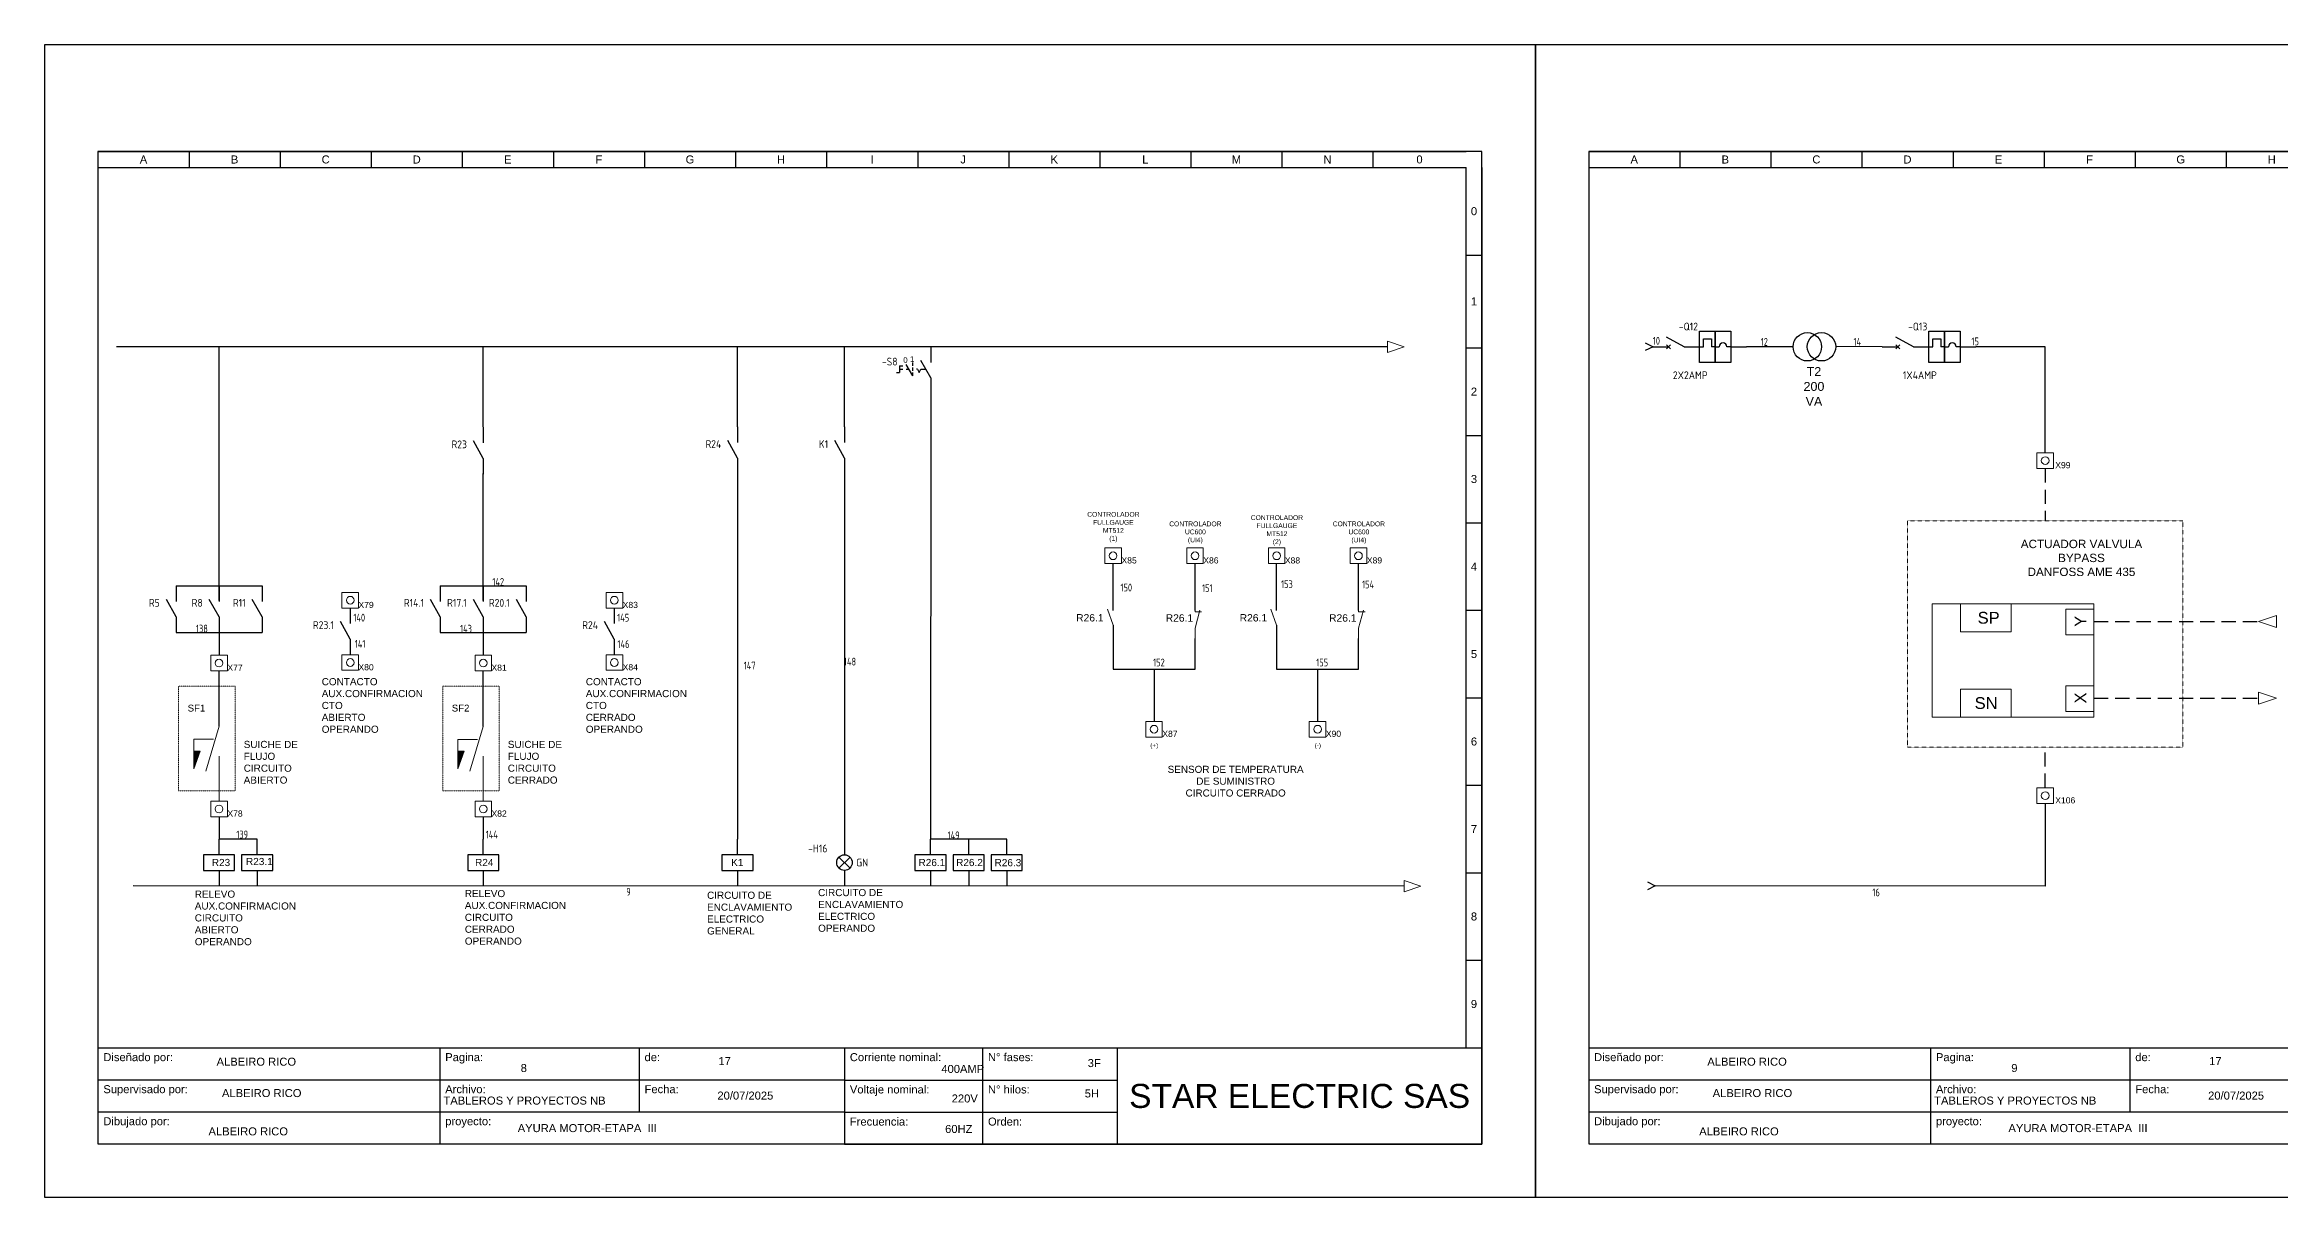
# Model space of a CAD drawing. Header units: millimetres. Extents: x 691 to 18605, y 670 to 10026.
# Drawn here: x 8094 to 9670, y 9213 to 10026 of the extents above; entities that cross this region are included whole.
import ezdxf
from ezdxf.enums import TextEntityAlignment as Align

# ---------------------------------------------------------------- set-up
doc = ezdxf.new("R2010")
doc.units = ezdxf.units.MM
doc.linetypes.add('DASHEDX2', pattern=[1.5, 1, -0.5])
doc.linetypes.add('HIDDEN', pattern=[0.375, 0.25, -0.125])
for name, color, linetype in [('-DIAGRAMA', 7, 'Continuous'), ('-Electrico', 5, 'Continuous'), ('DESC', 150, 'Continuous'), ('MISC', 7, 'Continuous'), ('SYMS', 7, 'Continuous'), ('TAGS', 150, 'Continuous'), ('WIRENO', 72, 'Continuous'), ('YEL_14_THHN', 2, 'Continuous')]:
    doc.layers.add(name, color=color, linetype=linetype)
doc.styles.get("Standard").update_dxf_attribs({"font": 'arial.ttf'})
doc.styles.add('WD_IEC', font='ISOCP2.shx', dxfattribs={"width": 0.9, "height": 4})

# ---------------------------------------------------------------- blocks, each defined once
blk = doc.blocks.new('*T3')
at = {"color": 0, "linetype": 'ByBlock', "lineweight": -2}
for p, q in [((0, 0), (139.92, 0)), ((0, 0), (0, -18)), ((64.08, 0), (64.08, -18)), ((101.44, 0), (101.44, -12)), ((139.92, 0), (139.92, -18)), ((0, -6), (139.92, -6)), ((0, -12), (139.92, -12)), ((0, -18), (139.92, -18))]:
    blk.add_line(p, q, dxfattribs=at)
at = {"color": 0, "char_height": 1.5, "attachment_point": 1}
for s, insert, width in [('{\\fArial|b0|i0|c162|p34;Diseñado por:}', (1, -1), 62.0824), ('{\\fArial|b0|i0|c162|p34;Pagina:}', (65.08, -1), 35.3574), ('{\\fArial|b0|i0|c162|p34;de}:', (102.44, -1), 36.4813), ('{\\fArial|b0|i0|c162|p34;Supervisado por:}', (1, -7), 62.0824), ('{\\fArial|b0|i0|c162|p34;Archivo:}', (65.08, -7), 35.3574), ('Fecha:', (102.44, -7), 36.4813), ('Dibujado por:', (1, -13), 62.0824), ('{\\fArial|b0|i0|c162|p34;proyecto:}', (65.08, -13), 73.8387)]:
    blk.add_mtext(s, dxfattribs=dict(at, insert=insert, width=width))
blk = doc.blocks.new('*T4')
at = {"color": 0, "linetype": 'ByBlock', "lineweight": -2}
for p, q in [((0, 0), (119.48, 0)), ((0, 0), (0, -18.07)), ((25.89, 0), (25.89, -18.07)), ((51.13, 0), (51.13, -18.07)), ((119.48, 0), (119.48, -18.07)), ((0, -6.05), (51.13, -6.05)), ((0, -12.07), (51.13, -12.07)), ((0, -18.07), (119.48, -18.07))]:
    blk.add_line(p, q, dxfattribs=at)
at = {"color": 0}
for s, insert, char_height, width, attachment_point in [('Corriente nominal:', (1, -1), 1.5, 23.894, 1), ('{\\fArial|b0|i0|c162|p34;N° fases:}', (26.89, -1), 1.5, 23.2313, 1), ('Voltaje nominal:', (1, -7.05), 1.5, 23.894, 1), ('{\\fArial|b0|i0|c162|p34;N° hilos:}', (26.89, -7.05), 1.5, 23.2313, 1), ('{\\fArial|b0|i0|c162|p34;STAR ELECTRIC SAS}', (85.3, -9.04), 4.5, 66.3536, 5), ('Frecuencia:', (1, -13.07), 1.5, 23.894, 1), ('{\\fArial|b0|i0|c162|p34;Orden}:', (26.89, -13.07), 1.5, 23.2313, 1)]:
    blk.add_mtext(s, dxfattribs=dict(at, insert=insert, char_height=char_height, width=width, attachment_point=attachment_point))
blk = doc.blocks.new('CAJETIN')
for p, q in [((0, 185.97), (-259.4, 185.97)), ((-259.4, 185.97), (-259.4, 0.07)), ((-259.4, 185.97), (-2.99, 185.97)), ((-259.4, 185.97), (-259.4, 182.97)), ((-242.33, 185.97), (-242.33, 182.97)), ((-225.26, 185.97), (-225.26, 182.97)), ((-208.19, 185.97), (-208.19, 182.97)), ((-191.12, 185.97), (-191.12, 182.97)), ((-174.05, 185.97), (-174.05, 182.97)), ((-156.98, 185.97), (-156.98, 182.97)), ((-139.91, 185.97), (-139.91, 182.97)), ((-122.84, 185.97), (-122.84, 182.97)), ((-105.77, 185.97), (-105.77, 182.97)), ((-88.7, 185.97), (-88.7, 182.97)), ((-71.64, 185.97), (-71.64, 182.97)), ((-54.57, 185.97), (-54.57, 182.97)), ((-37.5, 185.97), (-37.5, 182.97)), ((-20.43, 185.97), (-20.43, 182.97)), ((0, 0.07), (0, 185.97)), ((-259.4, 182.97), (-2.99, 182.97)), ((-3, 182.97), (-3, 18.07)), ((0, 182.97), (0, 18.07)), ((-3, 166.58), (0, 166.58)), ((-3, 149.19), (0, 149.19)), ((-3, 132.8), (0, 132.8)), ((-3, 116.41), (0, 116.41)), ((-3, 100.02), (0, 100.02)), ((-3, 83.63), (0, 83.63)), ((-3, 67.24), (0, 67.24)), ((-3, 50.85), (0, 50.85)), ((-3, 34.46), (0, 34.46)), ((-3, 18.07), (0, 18.07)), ((-259.4, 0.07), (0, 0.07))]:
    blk.add_line(p, q)
blk.add_lwpolyline([(-269.4, -9.93), (10, -9.93), (10, 205.97), (-269.4, 205.97)], close=True)
for name, p in [('*T3', (-259.4, 18.07)), ('*T4', (-119.48, 18.07))]:
    blk.add_blockref(name, p)
blk.add_text('0', height=1.5).set_placement((-2.08, 174.04))
at = {"char_height": 1.5, "attachment_point": 5}
for s, insert, width in [('A', (-250.87, 184.47), 17.0695), ('B', (-233.8, 184.47), 17.0695), ('C', (-216.73, 184.47), 17.0695), ('D', (-199.66, 184.47), 17.0695), ('E', (-182.59, 184.47), 17.0695), ('F', (-165.52, 184.47), 17.0695), ('G', (-148.45, 184.47), 17.0695), ('H', (-131.38, 184.47), 17.0695), ('I', (-114.31, 184.47), 17.0695), ('J', (-97.24, 184.47), 17.0695), ('K', (-80.17, 184.47), 17.0695), ('L', (-63.1, 184.47), 17.0695), ('M', (-46.03, 184.47), 17.0695), ('N', (-28.96, 184.47), 17.0695), ('0', (-11.71, 184.47), 17.4362), ('1', (-1.5, 157.89), 3), ('2', (-1.5, 141), 3), ('3', (-1.5, 124.61), 3), ('4', (-1.5, 108.22), 3), ('5', (-1.5, 91.83), 3), ('6', (-1.5, 75.44), 3), ('7', (-1.5, 59.05), 3), ('8', (-1.5, 42.66), 3), ('9', (-1.5, 26.27), 3)]:
    blk.add_mtext(s, dxfattribs=dict(at, insert=insert, width=width))
for tag, p in [('DISEÑADO_POR', (-230.86, 14.78)), ('SUPERVISADO_POR', (-229.59, 8.32)), ('DIBUJADO_POR', (-231.25, 2.42))]:
    blk.add_attdef(tag, text='', height=1.5).set_placement(p, align=Align.MIDDLE)
for tag, p in [('PAGINA', (-180.19, 13.54)), ('DE', (-143.12, 14.83)), ('A', (-97.02, 13.49)), ('F', (-73.9, 14.47)), ('ARCHIVO', (-179.45, 8.2)), ('FECHA', (-143.31, 8.38)), ('V', (-96.96, 8.58)), ('H', (-74.46, 8.76)), ('PROYECTO', (-180.75, 3.04)), ('HZ', (-98.06, 2.87)), ('OR', (-74.83, 2.5))]:
    blk.add_attdef(tag, p, '', height=1.5)
blk = doc.blocks.new('WD_WNV')
at = {"linetype": 'Continuous', "style": 'WD_IEC', "width": 0.8}
blk.add_attdef('WIRENO', text='', height=2.5, dxfattribs=at).set_placement((-1.6, 0), align=Align.MIDDLE_RIGHT)
at = {"style": 'WD_IEC', "flags": 1}
for tag, p in [('W08USER', (-1, 0.375)), ('W04USER', (-1, 0.875)), ('W05USER', (-1, 0.75)), ('W09USER', (-1, 0.25)), ('W03USER', (-1, 1)), ('W06USER', (-1, 0.625)), ('W07USER', (-1, 0.5)), ('W02USER', (-1, 1.125)), ('W01USER', (-1, 1.25)), ('W10USER', (-1, 0.125))]:
    blk.add_attdef(tag, text='', height=0.08, dxfattribs=at).set_placement(p, align=Align.CENTER)
blk = doc.blocks.new('VCR21')
for p, q in [((0, 7.5), (0, 2.5)), ((0, -2.5), (-3.12, 3.12)), ((0, -2.5), (0, -7.5))]:
    blk.add_line(p, q)
at = {"style": 'WD_IEC'}
for tag, p in [('INST', (-5.25, 6.75)), ('TAG2', (-5.25, 0.75)), ('LOC', (-5.25, 3.75)), ('DESC1', (-5.25, -6.75)), ('XREF', (-5.25, -3.75)), ('DESC3', (-5.25, -12.75)), ('DESC2', (-5.25, -9.75))]:
    blk.add_attdef(tag, text='', height=2.5, dxfattribs=at).set_placement(p, align=Align.RIGHT)
blk.add_attdef('TERM01', text='', height=2, rotation=90, dxfattribs=at).set_placement((-1, 7.5), align=Align.RIGHT)
at = {"style": 'WD_IEC', "flags": 1}
for tag, p, height in [('X2TERM01', (0, 7.5), 0.32), ('X4LINK', (-2.75, 0), 0.32), ('X1LINK', (-0.5, 0), 0.32), ('CONTACT', (4, -3.5), 1), ('FAMILY', (4, -5), 1), ('COMMON', (5.25, -4.75), 1), ('X8TERM02', (0, -7.5), 0.32)]:
    blk.add_attdef(tag, p, '', height=height, dxfattribs=at)
at = {"style": 'WD_IEC'}
blk.add_attdef('TERM02', (-1, -7.5), '', height=2, rotation=90, dxfattribs=at)
blk = doc.blocks.new('VMS1')
for p, q in [((0, 2.5), (0, 7.5)), ((0, -2.5), (0, -7.5))]:
    blk.add_line(p, q)
blk.add_lwpolyline([(-5, 2.5), (-5, -2.5), (5, -2.5), (5, 2.5)], close=True)
at = {"style": 'WD_IEC'}
for tag, p in [('INST', (-5.25, 10.5)), ('LOC', (-5.25, 7.5)), ('TAG1', (-5.25, 4.5)), ('DESC1', (-5.25, -6.85)), ('DESC3', (-5.25, -12.85)), ('DESC2', (-5.25, -9.85))]:
    blk.add_attdef(tag, text='', height=2.5, dxfattribs=at).set_placement(p, align=Align.RIGHT)
blk.add_attdef('TERM01', text='', height=2, rotation=90, dxfattribs=at).set_placement((-1, 7.5), align=Align.RIGHT)
at = {"style": 'WD_IEC', "flags": 1}
for tag, p, height in [('X2TERM01', (0, 7.5), 0.32), ('X4LINK', (-5, 0), 0.32), ('X1LINK', (5, 0), 0.32), ('ASSYCODE', (1, -4), 1), ('FAMILY', (1, -5.5), 1), ('CATDESC', (1, -7), 1), ('X8TERM02', (0, -7.5), 0.32)]:
    blk.add_attdef(tag, p, '', height=height, dxfattribs=at)
at = {"style": 'WD_IEC', "flags": 9}
for tag, p in [('MFG', (-6, 1)), ('CAT', (-6, -1.5))]:
    blk.add_attdef(tag, text='', height=1.5, dxfattribs=at).set_placement(p, align=Align.RIGHT)
at = {"style": 'WD_IEC'}
blk.add_attdef('TERM02', (-1, -7.5), '', height=2, rotation=90, dxfattribs=at)
at = {"lineweight": 9, "style": 'WD_IEC'}
for tag, p in [('NO', (-5.5, -16.5)), ('NC', (-5.5, -19.5))]:
    blk.add_attdef(tag, text='', height=2.5, dxfattribs=at).set_placement(p, align=Align.TOP_RIGHT)
for tag, p in [('XREFNO', (-4, -16.5)), ('XREFNC', (-4, -19.5))]:
    blk.add_attdef(tag, text='', height=2.5, dxfattribs=at).set_placement(p, align=Align.TOP_LEFT)
blk = doc.blocks.new('VLT1G')
for p, q in [((0, 7.5), (0, 2.5)), ((-1.77, -1.77), (1.77, 1.77)), ((1.77, -1.77), (-1.77, 1.77)), ((0, -2.5), (0, -7.5))]:
    blk.add_line(p, q)
blk.add_circle((0, 0), 2.5)
at = {"style": 'WD_IEC'}
for tag, p in [('INST', (-5.5, 10.25)), ('LOC', (-5.5, 6.75)), ('TAG1', (-5.5, 3.25)), ('DESC1', (-5.5, -6.35)), ('DESC3', (-5.5, -13.35)), ('DESC2', (-5.5, -9.85))]:
    blk.add_attdef(tag, text='', height=2.5, dxfattribs=at).set_placement(p, align=Align.RIGHT)
blk.add_attdef('TERM01', text='', height=2, rotation=90, dxfattribs=at).set_placement((-1, 7.5), align=Align.RIGHT)
at = {"style": 'WD_IEC', "flags": 1}
for tag, p, height in [('X2TERM01', (0, 7.5), 0.32), ('X4LINK', (-3, 0), 0.32), ('X1LINK', (3, 0), 0.32), ('ASSYCODE', (1, -4), 1), ('FAMILY', (1, -5.5), 1), ('CATDESC', (1, -7), 1), ('X8TERM02', (0, -7.5), 0.32)]:
    blk.add_attdef(tag, p, '', height=height, dxfattribs=at)
at = {"style": 'WD_IEC', "flags": 9}
for tag, p in [('MFG', (-6, -0.25)), ('CAT', (-6, -2.75))]:
    blk.add_attdef(tag, text='', height=1.5, dxfattribs=at).set_placement(p, align=Align.RIGHT)
at = {"style": 'WD_IEC'}
blk.add_attdef('TERM02', (-1, -7.5), '', height=2, rotation=90, dxfattribs=at)
at = {"lineweight": 13, "style": 'WD_IEC'}
blk.add_attdef('COLOR', text='', height=2.5, dxfattribs=at).set_placement((3.75, 0), align=Align.MIDDLE_LEFT)
at = {"lineweight": 15, "style": 'WD_IEC'}
for tag, p in [('WDTAGALT', (-5.5, -21)), ('XREF', (-5.5, -18))]:
    blk.add_attdef(tag, text='', height=2.5, dxfattribs=at).set_placement(p, align=Align.RIGHT)
blk = doc.blocks.new('HCB11Q9')
for p, q in [((-1.84, 0.66), (-3.16, -0.66)), ((-3.16, 0.66), (-1.84, -0.66)), ((2.5, 0), (-3.12, 3.13)), ((2.5, 0), (7.5, 0)), ((7.5, 0), (8.75, 0)), ((8.75, 0), (8.75, 2.5)), ((8.75, 2.5), (11.25, 2.5)), ((11.25, 2.5), (11.25, 0)), ((12.5, 0), (11.25, 0)), ((12.5, 0), (13.75, 0)), ((17.5, 0), (16.25, 0)), ((17.5, 0), (22.5, 0)), ((-7.5, 0), (-2.5, 0))]:
    blk.add_line(p, q)
for points in [[(7.5, 5), (12.5, 5), (12.5, -5), (7.5, -5)], [(12.5, 5), (17.5, 5), (17.5, -5), (12.5, -5)]]:
    blk.add_lwpolyline(points, close=True)
blk.add_arc((15, 0), 1.25, 0, 180)
at = {"style": 'WD_IEC'}
for tag, height, p in [('TAG1', 2.5, (6.95, 5.23)), ('INST', 2.5, (6.95, 11.75)), ('LOC', 2.5, (6.95, 8.6)), ('TERM02', 2, (22.5, 1)), ('XREF', 2.5, (-2.89, -6.93)), ('DESC1', 2.5, (-2.89, -10.4)), ('DESC2', 2.5, (-2.11, -14.11)), ('DESC3', 2.5, (-2.11, -17.81))]:
    blk.add_attdef(tag, text='', height=height, dxfattribs=at).set_placement(p, align=Align.RIGHT)
at = {"style": 'WD_IEC', "flags": 1}
for tag, p, height in [('X4TERM01', (-7.5, 0), 0.32), ('X1TERM02', (22.5, 0), 0.32), ('ASSYCODE', (17.86, -5.81), 1), ('FAMILY', (17.86, -7.31), 1), ('CATDESC', (17.86, -8.81), 1)]:
    blk.add_attdef(tag, p, '', height=height, dxfattribs=at)
at = {"style": 'WD_IEC'}
for tag, p, height in [('TERM01', (-7.5, 1), 2), ('RATING1', (-14.85, -3.47), 2.5)]:
    blk.add_attdef(tag, p, '', height=height, dxfattribs=at)
at = {"style": 'WD_IEC', "flags": 1}
for tag, p in [('X2LINK', (-0.31, 2)), ('X8LINK', (-0.31, 0.5))]:
    blk.add_attdef(tag, p, '', height=0.32, rotation=360, dxfattribs=at)
at = {"style": 'WD_IEC', "flags": 9}
for tag, p in [('MFG', (21.31, -1.98)), ('CAT', (21.31, -3.99))]:
    blk.add_attdef(tag, text='', height=1.5, dxfattribs=at).set_placement(p, align=Align.RIGHT)
blk = doc.blocks.new('HA1X3Y')
blk.add_lwpolyline([(-2.5, 1.25), (0, 0), (-2.5, -1.25)])
at = {"style": 'WD_IEC'}
blk.add_attdef('DESC1', text='', height=2.5, dxfattribs=at).set_placement((-5, 0.675), align=Align.RIGHT)
at = {"style": 'WD_IEC', "flags": 1}
blk.add_attdef('X1TERM01', (0, 0), '', height=0.32, dxfattribs=at)
at = {"style": 'WD_IEC'}
blk.add_attdef('DESC2', text='', height=2.5, dxfattribs=at).set_placement((-5, -0.675), align=Align.TOP_RIGHT)

msp = doc.modelspace()

# ---------------------------------------------------------------- hatches: boundary and pattern name
at = {"lineweight": 0}
h = msp.add_hatch(color=0, dxfattribs=at)
h.dxf.hatch_style = 1
h.paths.add_polyline_path([(8199.4, 9515.4), (8203.9, 9527.9), (8199.4, 9527.9)])
h = msp.add_hatch(color=0, dxfattribs=at)
h.dxf.hatch_style = 1
h.paths.add_polyline_path([(8385.6, 9515.4), (8390.1, 9527.8), (8385.6, 9527.8)])

# ---------------------------------------------------------------- linework, layer by layer
at = {"layer": '-DIAGRAMA', "color": 0, "lineweight": 0}
for centre in [(9504.8, 9732.6), (8847.6, 9665.5), (8905.4, 9665.5), (8962.9, 9665.5), (9020.6, 9665.5), (8309.7, 9634.2), (8495.9, 9634.2), (8217.2, 9589.9), (8309.7, 9590.3), (8403.5, 9589.9), (8495.9, 9590.3), (8876.5, 9543.3), (8991.8, 9543.3), (8217.2, 9487.1), (8403.5, 9487.1), (9504.8, 9496.5)]:
    msp.add_circle(centre, 2.72, dxfattribs=at)
at = {"layer": '-Electrico', "color": 0, "lineweight": 0, "ltscale": 0.08}
for points in [[(9499, 9738.1), (9510.6, 9738.1), (9510.6, 9727.1), (9499, 9727.1)], [(8841.8, 9671), (8853.5, 9671), (8853.5, 9660), (8841.8, 9660)], [(8899.6, 9671), (8911.2, 9671), (8911.2, 9660), (8899.6, 9660)], [(8957.1, 9671), (8968.7, 9671), (8968.7, 9660), (8957.1, 9660)], [(9014.8, 9671), (9026.5, 9671), (9026.5, 9660), (9014.8, 9660)], [(8303.9, 9639.7), (8315.5, 9639.7), (8315.5, 9628.7), (8303.9, 9628.7)], [(8490.1, 9639.7), (8501.8, 9639.7), (8501.8, 9628.7), (8490.1, 9628.7)], [(8303.9, 9595.8), (8315.5, 9595.8), (8315.5, 9584.8), (8303.9, 9584.8)], [(8490.1, 9595.8), (8501.8, 9595.8), (8501.8, 9584.8), (8490.1, 9584.8)], [(8211.4, 9595.4), (8223.1, 9595.4), (8223.1, 9584.4), (8211.4, 9584.4)], [(8397.7, 9595.4), (8409.3, 9595.4), (8409.3, 9584.4), (8397.7, 9584.4)], [(8870.7, 9548.8), (8882.3, 9548.8), (8882.3, 9537.8), (8870.7, 9537.8)], [(8985.9, 9548.8), (8997.6, 9548.8), (8997.6, 9537.8), (8985.9, 9537.8)], [(9499, 9502), (9510.6, 9502), (9510.6, 9491), (9499, 9491)], [(8211.4, 9492.6), (8223.1, 9492.6), (8223.1, 9481.6), (8211.4, 9481.6)], [(8397.7, 9492.6), (8409.3, 9492.6), (8409.3, 9481.6), (8397.7, 9481.6)]]:
    msp.add_lwpolyline(points, close=True, dxfattribs=at)
at = {"color": 0, "linetype": 'Continuous', "lineweight": 0}
for p, q in [((9041.1, 9816.7), (9041.1, 9812.8)), ((9052.9, 9812.8), (9041.1, 9816.7)), ((9041.1, 9812.8), (9041.1, 9808.8)), ((9041.1, 9808.8), (9052.9, 9812.8)), ((8847.6, 9616.6), (8843.7, 9627.9)), ((8905.4, 9614.6), (8908.8, 9627.1)), ((8962.9, 9616.6), (8958.9, 9627.9)), ((9020.7, 9614.6), (9024.1, 9627.1)), ((8905.4, 9626), (8910, 9626)), ((9020.6, 9626), (9025.3, 9626)), ((9667.9, 9623.4), (9655.3, 9619.2)), ((9655.3, 9619.2), (9667.9, 9614.9)), ((9667.9, 9619.2), (9667.9, 9623.4)), ((9667.9, 9614.9), (9667.9, 9619.2)), ((9655.3, 9569.4), (9655.3, 9565.2)), ((9667.9, 9565.2), (9655.3, 9569.4)), ((9655.3, 9565.2), (9655.3, 9561)), ((9655.3, 9561), (9667.9, 9565.2)), ((9052.8, 9436.8), (9052.8, 9432.8)), ((9064.6, 9432.8), (9052.8, 9436.8)), ((9052.8, 9432.8), (9052.8, 9428.8)), ((9052.8, 9428.8), (9064.6, 9432.8))]:
    msp.add_line(p, q, dxfattribs=at)
at = {"color": 0}
for p, q in [((8217.2, 9634), (8217.3, 9812.8)), ((8403.5, 9756.4), (8403.5, 9812.8)), ((8582.8, 9756.4), (8582.8, 9812.8)), ((8658.3, 9756.4), (8658.3, 9812.8)), ((8706.3, 9792.4), (8701.7, 9800.4)), ((8706.3, 9799.3), (8706.3, 9801.6)), ((9504.8, 9738.1), (9504.8, 9812.8)), ((8694.8, 9794.7), (8697.1, 9794.7)), ((8697.1, 9799.3), (8699.4, 9799.3)), ((8697.1, 9799.3), (8697.1, 9794.7)), ((8697.1, 9797), (8699.4, 9797)), ((8701.7, 9797), (8703.7, 9797)), ((8706.3, 9795.9), (8706.3, 9798.2)), ((8706.3, 9792.4), (8706.3, 9794.7)), ((8709.8, 9797), (8709, 9797)), ((8709.8, 9797), (8710.9, 9794.7)), ((8710.9, 9794.7), (8712.1, 9797)), ((8712.1, 9797), (8715.5, 9797)), ((8719, 9779.8), (8718.9, 9465.8)), ((8403.5, 9634), (8403.5, 9723.4)), ((8582.8, 9723.4), (8582.8, 9465.8)), ((8658.3, 9723.4), (8658.2, 9465.8)), ((8847.6, 9627), (8847.6, 9660)), ((8905.4, 9627), (8905.4, 9660)), ((8962.9, 9627), (8962.9, 9660)), ((9020.6, 9627), (9020.6, 9660)), ((8187, 9644.4), (8247.5, 9644.4)), ((8373.2, 9644.4), (8433.8, 9644.4)), ((8187, 9611.5), (8247.5, 9611.5)), ((8217.2, 9611.5), (8217.2, 9595.4)), ((8373.2, 9611.4), (8433.8, 9611.4)), ((8403.5, 9611.4), (8403.5, 9595.4)), ((8847.6, 9616.6), (8847.6, 9602.3)), ((8962.9, 9616.6), (8962.9, 9602.3)), ((8217.2, 9545.4), (8217.2, 9584.4)), ((8403.5, 9545.3), (8403.5, 9584.4)), ((8217.2, 9481.6), (8217.2, 9465.8)), ((8403.5, 9481.6), (8403.4, 9465.8)), ((8244.1, 9465.8), (8217.2, 9465.8)), ((8745.8, 9465.8), (8718.9, 9465.8)), ((8772.6, 9465.8), (8745.8, 9465.8))]:
    msp.add_line(p, q, dxfattribs=at)
at = {"color": 0, "linetype": 'DASHEDX2', "lineweight": -2, "ltscale": 10}
for p, q in [((9504.8, 9727.1), (9504.8, 9690.2)), ((9539.2, 9619.2), (9655.3, 9619.2)), ((9539.2, 9565.2), (9655.3, 9565.2)), ((9504.8, 9502), (9504.8, 9530.6))]:
    msp.add_line(p, q, dxfattribs=at)
at = {"color": 0, "lineweight": 0}
for p, q in [((8905.4, 9635.6), (8905.4, 9626)), ((9020.6, 9635.6), (9020.6, 9626)), ((8213.3, 9536.2), (8199.4, 9536.2)), ((8199.4, 9536.2), (8199.4, 9515.4)), ((8217.2, 9545.4), (8207.9, 9513.8)), ((8399.5, 9536.1), (8385.6, 9536.1)), ((8385.6, 9536.1), (8385.6, 9515.4)), ((8403.5, 9545.3), (8394.1, 9513.8)), ((8199.4, 9515.4), (8203.9, 9527.9)), ((8203.9, 9527.9), (8199.4, 9527.9)), ((8385.6, 9515.4), (8390.1, 9527.8)), ((8390.1, 9527.8), (8385.6, 9527.8))]:
    msp.add_line(p, q, dxfattribs=at)
at = {"color": 0, "lineweight": -2}
msp.add_line((9504.8, 9491), (9504.8, 9432.8), dxfattribs=at)
at = {"color": 0, "linetype": 'HIDDEN', "lineweight": 0, "ltscale": 0.5}
msp.add_lwpolyline([(9407.7, 9690.2), (9601.9, 9690.2), (9601.9, 9530.6), (9407.7, 9530.6)], close=True, dxfattribs=at)
at = {"color": 0, "lineweight": 0}
for points in [[(9425.2, 9631.6), (9539.2, 9631.6), (9539.2, 9551.7), (9425.2, 9551.7)], [(9445, 9631.6), (9480.9, 9631.6), (9480.9, 9611.8), (9445, 9611.8)], [(9539.2, 9627.8), (9539.2, 9609.8), (9519.4, 9609.8), (9519.4, 9627.8)], [(9445, 9571.5), (9480.9, 9571.5), (9480.9, 9551.7), (9445, 9551.7)], [(9539.2, 9573.8), (9539.2, 9555.8), (9519.4, 9555.8), (9519.4, 9573.8)]]:
    msp.add_lwpolyline(points, close=True, dxfattribs=at)
for points in [[(8905.4, 9614.6), (8905.4, 9607.3)], [(9020.7, 9614.6), (9020.7, 9607.3)], [(8217.2, 9492.6), (8217.2, 9524.3)], [(8403.5, 9492.6), (8403.5, 9524.3)]]:
    msp.add_lwpolyline(points, dxfattribs=at)
at = {"color": 0}
for points in [[(8847.6, 9602.3), (8847.6, 9585.7), (8905.4, 9585.7), (8905.4, 9607.3)], [(8962.9, 9602.3), (8962.9, 9585.7), (9020.6, 9585.7), (9020.7, 9607.3)], [(8876.5, 9585.7), (8876.5, 9548.8)], [(8991.8, 9585.7), (8991.8, 9548.8)]]:
    msp.add_lwpolyline(points, dxfattribs=at)
at = {"color": 0, "linetype": 'HIDDEN', "lineweight": 0, "ltscale": 0.3}
for points in [[(8188.6, 9573.6), (8228.6, 9573.6), (8228.6, 9499.9), (8188.6, 9499.9)], [(8374.9, 9573.6), (8414.8, 9573.6), (8414.8, 9499.9), (8374.9, 9499.9)]]:
    msp.add_lwpolyline(points, close=True, dxfattribs=at)
at = {"color": 0}
for centre in [(9337.1, 9812.8), (9347.1, 9812.8)]:
    msp.add_circle(centre, 10, dxfattribs=at)
at = {"layer": 'YEL_14_THHN', "color": 0}
for p, q in [((9041.1, 9812.8), (8144.9, 9812.8)), ((9327.1, 9812.8), (9294.2, 9812.8)), ((9389.9, 9812.8), (9357.1, 9812.9)), ((9504.8, 9812.8), (9455.9, 9812.8)), ((9052.8, 9432.8), (8156.7, 9432.9)), ((9504.8, 9432.8), (9229.9, 9432.9))]:
    msp.add_line(p, q, dxfattribs=at)

# ---------------------------------------------------------------- block references
at = {"color": 0}
ref = msp.add_blockref('CAJETIN', (9107.7, 9250.8), dxfattribs=dict(at, xscale=3.761929394681115, yscale=3.761929394681115, zscale=3.761929394681115))
ref.add_attrib('5H', '5H', (8827.6, 9283.8), dxfattribs={"height": 5.64})
ref.add_attrib('3F', '3F', (8829.7, 9305.2), dxfattribs={"height": 5.64})
ref.add_attrib('HZ', '60HZ', dxfattribs={"height": 5.64}).set_placement((8738.8, 9261.6), align=Align.MIDDLE)
ref.add_attrib('V', '220V', dxfattribs={"height": 5.64}).set_placement((8743, 9283.1), align=Align.MIDDLE)
ref.add_attrib('A', '400AMP', dxfattribs={"height": 5.64}).set_placement((8741.6, 9303.9), align=Align.MIDDLE)
ref.add_attrib('PROYECTO', 'AYURA MOTOR-ETAPA  III', dxfattribs={"height": 5.643}).set_placement((8427.8, 9262.2), align=Align.MIDDLE_LEFT)
ref.add_attrib('ARCHIVO', 'TABLEROS Y PROYECTOS NB', dxfattribs={"height": 5.643}).set_placement((8432.6, 9281.6), align=Align.MIDDLE)
ref.add_attrib('DE', '17', (8569.3, 9306.6), dxfattribs={"height": 5.64})
ref.add_attrib('PAGINA', '8', (8429.9, 9301.7), dxfattribs={"height": 5.64})
ref.add_attrib('FECHA', '20/07/2025', (8568.6, 9282.3), dxfattribs={"height": 5.64})
ref.add_attrib('DIBUJADO_POR', 'ALBEIRO RICO', dxfattribs={"height": 5.643}).set_placement((8237.8, 9259.9), align=Align.MIDDLE)
ref.add_attrib('SUPERVISADO_POR', 'ALBEIRO RICO', dxfattribs={"height": 5.643}).set_placement((8247.3, 9286.9), align=Align.MIDDLE)
ref.add_attrib('DISEÑADO_POR', 'ALBEIRO RICO', dxfattribs={"height": 5.643}).set_placement((8243.5, 9309), align=Align.MIDDLE)
ref = msp.add_blockref('CAJETIN', (10158.8, 9250.8), dxfattribs=dict(at, xscale=3.761929394681115, yscale=3.761929394681115, zscale=3.761929394681115))
ref.add_attrib('5H', '5H', (9878.7, 9283.8), dxfattribs={"height": 5.64})
ref.add_attrib('3F', '3F', (9880.8, 9305.2), dxfattribs={"height": 5.64})
ref.add_attrib('HZ', '60HZ', dxfattribs={"height": 5.64}).set_placement((9789.9, 9261.6), align=Align.MIDDLE)
ref.add_attrib('V', '220V', dxfattribs={"height": 5.64}).set_placement((9794.1, 9283.1), align=Align.MIDDLE)
ref.add_attrib('A', '400AMP', dxfattribs={"height": 5.64}).set_placement((9792.7, 9303.9), align=Align.MIDDLE)
ref.add_attrib('PROYECTO', 'AYURA MOTOR-ETAPA  III', dxfattribs={"height": 5.643}).set_placement((9478.9, 9262.2), align=Align.MIDDLE_LEFT)
ref.add_attrib('ARCHIVO', 'TABLEROS Y PROYECTOS NB', dxfattribs={"height": 5.643}).set_placement((9483.7, 9281.6), align=Align.MIDDLE)
ref.add_attrib('DE', '17', (9620.4, 9306.6), dxfattribs={"height": 5.64})
ref.add_attrib('PAGINA', '9', (9480.9, 9301.7), dxfattribs={"height": 5.64})
ref.add_attrib('FECHA', '20/07/2025', (9619.7, 9282.3), dxfattribs={"height": 5.64})
ref.add_attrib('DIBUJADO_POR', 'ALBEIRO RICO', dxfattribs={"height": 5.643}).set_placement((9288.9, 9259.9), align=Align.MIDDLE)
ref.add_attrib('SUPERVISADO_POR', 'ALBEIRO RICO', dxfattribs={"height": 5.643}).set_placement((9298.4, 9286.9), align=Align.MIDDLE)
ref.add_attrib('DISEÑADO_POR', 'ALBEIRO RICO', dxfattribs={"height": 5.643}).set_placement((9294.6, 9309), align=Align.MIDDLE)
at = {"layer": 'SYMS', "color": 0}
ref = msp.add_blockref('HCB11Q9', (9244.7, 9812.8), dxfattribs=dict(at, xscale=2.197145441597592, yscale=2.197145441597592, zscale=2.197145441597592))
ref.add_attrib('TAG1', '-Q12', dxfattribs={"layer": 'TAGS', "height": 5.49, "style": 'WD_IEC'}).set_placement((9260, 9824.3), align=Align.RIGHT)
ref.add_attrib('DESC1', '2X2AMP', dxfattribs={"layer": 'DESC', "height": 5.49, "style": 'WD_IEC'}).set_placement((9266.8, 9790), align=Align.RIGHT)
ref = msp.add_blockref('HCB11Q9', (9406.4, 9812.8), dxfattribs=dict(at, xscale=2.197145441597592, yscale=2.197145441597592, zscale=2.197145441597592))
ref.add_attrib('TAG1', '-Q13', dxfattribs={"layer": 'TAGS', "height": 5.49, "style": 'WD_IEC'}).set_placement((9421.7, 9824.3), align=Align.RIGHT)
ref.add_attrib('DESC1', '1X4AMP', dxfattribs={"layer": 'DESC', "height": 5.49, "style": 'WD_IEC'}).set_placement((9428.4, 9790), align=Align.RIGHT)
ref = msp.add_blockref('VCR21', (8719, 9796.3), dxfattribs=dict(at, xscale=2.197145441597592, yscale=2.197145441597592, zscale=2.197145441597592))
ref.add_attrib('TAG2', '-S8', dxfattribs={"layer": 'TAGS', "height": 5.49, "style": 'WD_IEC'}).set_placement((8695.6, 9799.6), align=Align.RIGHT)
at = {"layer": 'SYMS', "color": 0, "xscale": 2.197145441597592, "yscale": 2.197145441597592, "zscale": 2.197145441597592}
for name, p in [('HA1X3Y', (9228.3, 9812.8)), ('VMS1', (8217.2, 9449.3)), ('VMS1', (8244.1, 9449.3)), ('VMS1', (8403.5, 9449.3)), ('VMS1', (8582.8, 9449.3)), ('VMS1', (8718.9, 9449.3)), ('VMS1', (8745.8, 9449.3)), ('VMS1', (8772.6, 9449.3)), ('HA1X3Y', (9229.9, 9432.9))]:
    msp.add_blockref(name, p, dxfattribs=at)
at = {"layer": 'SYMS', "color": 0}
ref = msp.add_blockref('VCR21', (8403.5, 9739.6), dxfattribs=dict(at, xscale=2.197145441597592, yscale=2.197145441597592, zscale=2.197145441597592))
ref.add_attrib('TAG2', 'R23', dxfattribs={"layer": 'TAGS', "height": 5.49, "style": 'WD_IEC'}).set_placement((8392, 9741.3), align=Align.RIGHT)
ref = msp.add_blockref('VCR21', (8582.8, 9739.9), dxfattribs=dict(at, xscale=2.197145441597592, yscale=2.197145441597592, zscale=2.197145441597592))
ref.add_attrib('TAG2', 'R24', dxfattribs={"layer": 'TAGS', "height": 5.49, "style": 'WD_IEC'}).set_placement((8571.3, 9741.5), align=Align.RIGHT)
ref = msp.add_blockref('VCR21', (8658.3, 9739.9), dxfattribs=dict(at, xscale=2.197145441597592, yscale=2.197145441597592, zscale=2.197145441597592))
ref.add_attrib('TAG2', 'K1', dxfattribs={"layer": 'TAGS', "height": 5.49, "style": 'WD_IEC'}).set_placement((8646.7, 9741.5), align=Align.RIGHT)
ref = msp.add_blockref('VCR21', (8187, 9627.9), dxfattribs=dict(at, xscale=2.197145441597592, yscale=2.197145441597592, zscale=2.197145441597592))
ref.add_attrib('TAG2', 'R5', dxfattribs={"layer": 'TAGS', "height": 5.49, "style": 'WD_IEC'}).set_placement((8175.4, 9629.6), align=Align.RIGHT)
ref = msp.add_blockref('VCR21', (8217.2, 9627.9), dxfattribs=dict(at, xscale=2.197145441597592, yscale=2.197145441597592, zscale=2.197145441597592))
ref.add_attrib('TAG2', 'R8', dxfattribs={"layer": 'TAGS', "height": 5.49, "style": 'WD_IEC'}).set_placement((8205.7, 9629.6), align=Align.RIGHT)
ref = msp.add_blockref('VCR21', (8247.5, 9627.9), dxfattribs=dict(at, xscale=2.197145441597592, yscale=2.197145441597592, zscale=2.197145441597592))
ref.add_attrib('TAG2', 'R11', dxfattribs={"layer": 'TAGS', "height": 5.49, "style": 'WD_IEC'}).set_placement((8236, 9629.6), align=Align.RIGHT)
ref = msp.add_blockref('VCR21', (8373.2, 9627.9), dxfattribs=dict(at, xscale=2.197145441597592, yscale=2.197145441597592, zscale=2.197145441597592))
ref.add_attrib('TAG2', 'R14.1', dxfattribs={"layer": 'TAGS', "height": 5.49, "style": 'WD_IEC'}).set_placement((8361.7, 9629.6), align=Align.RIGHT)
ref = msp.add_blockref('VCR21', (8403.5, 9627.9), dxfattribs=dict(at, xscale=2.197145441597592, yscale=2.197145441597592, zscale=2.197145441597592))
ref.add_attrib('TAG2', 'R17.1', dxfattribs={"layer": 'TAGS', "height": 5.49, "style": 'WD_IEC'}).set_placement((8391.9, 9629.6), align=Align.RIGHT)
ref = msp.add_blockref('VCR21', (8433.8, 9627.9), dxfattribs=dict(at, xscale=2.197145441597592, yscale=2.197145441597592, zscale=2.197145441597592))
ref.add_attrib('TAG2', 'R20.1', dxfattribs={"layer": 'TAGS', "height": 5.49, "style": 'WD_IEC'}).set_placement((8422.2, 9629.6), align=Align.RIGHT)
ref = msp.add_blockref('VCR21', (8309.7, 9612.3), dxfattribs=dict(at, xscale=2.197145441597592, yscale=2.197145441597592, zscale=2.197145441597592))
ref.add_attrib('TAG2', 'R23.1', dxfattribs={"layer": 'TAGS', "height": 5.49, "style": 'WD_IEC'}).set_placement((8298.2, 9613.9), align=Align.RIGHT)
ref = msp.add_blockref('VCR21', (8495.9, 9612.3), dxfattribs=dict(at, xscale=2.197145441597592, yscale=2.197145441597592, zscale=2.197145441597592))
ref.add_attrib('TAG2', 'R24', dxfattribs={"layer": 'TAGS', "height": 5.49, "style": 'WD_IEC'}).set_placement((8484.4, 9613.9), align=Align.RIGHT)
ref = msp.add_blockref('VLT1G', (8658.2, 9449.3), dxfattribs=dict(at, xscale=2.197145441597592, yscale=2.197145441597592, zscale=2.197145441597592))
ref.add_attrib('COLOR', 'GN', dxfattribs={"layer": 'MISC', "lineweight": 13, "height": 5.49, "style": 'WD_IEC'}).set_placement((8666.5, 9449.3), align=Align.MIDDLE_LEFT)
ref.add_attrib('TAG1', '-H16', dxfattribs={"layer": 'TAGS', "height": 5.49, "style": 'WD_IEC'}).set_placement((8646.2, 9456.5), align=Align.RIGHT)
at = {"layer": 'WIRENO', "color": 0}
ref = msp.add_blockref('WD_WNV', (9236.7, 9817), dxfattribs=dict(at, xscale=2.197145441597592, yscale=2.197145441597592, zscale=2.197145441597592))
ref.add_attrib('WIRENO', '10', dxfattribs={"linetype": 'Continuous', "height": 5.49, "style": 'WD_IEC', "width": 0.8}).set_placement((9233.2, 9817), align=Align.MIDDLE_RIGHT)
ref = msp.add_blockref('WD_WNV', (9331.5, 9808), dxfattribs=dict(at, xscale=2.197145441597592, yscale=2.197145441597592, zscale=2.197145441597592))
ref.add_attrib('WIRENO', '12', dxfattribs={"linetype": 'Continuous', "height": 5.49, "style": 'WD_IEC', "width": 0.8}).set_placement((9309.3, 9816.2), align=Align.MIDDLE_RIGHT)
ref = msp.add_blockref('WD_WNV', (9391.7, 9808.1), dxfattribs=dict(at, xscale=2.197145441597592, yscale=2.197145441597592, zscale=2.197145441597592))
ref.add_attrib('WIRENO', '14', dxfattribs={"linetype": 'Continuous', "height": 5.49, "style": 'WD_IEC', "width": 0.8}).set_placement((9375, 9816.3), align=Align.MIDDLE_RIGHT)
ref = msp.add_blockref('WD_WNV', (9474.7, 9808.4), dxfattribs=dict(at, xscale=2.197145441597592, yscale=2.197145441597592, zscale=2.197145441597592))
ref.add_attrib('WIRENO', '15', dxfattribs={"linetype": 'Continuous', "height": 5.49, "style": 'WD_IEC', "width": 0.8}).set_placement((9458.1, 9816.6), align=Align.MIDDLE_RIGHT)
ref = msp.add_blockref('WD_WNV', (8417.2, 9650.7), dxfattribs=dict(at, xscale=2.197145441597592, yscale=2.197145441597592, zscale=2.197145441597592))
ref.add_attrib('WIRENO', '142', dxfattribs={"linetype": 'Continuous', "height": 5.49, "style": 'WD_IEC', "width": 0.8}).set_placement((8418.2, 9647.1), align=Align.MIDDLE_RIGHT)
ref = msp.add_blockref('WD_WNV', (9034.7, 9643.9), dxfattribs=dict(at, xscale=2.197145441597592, yscale=2.197145441597592, zscale=2.197145441597592))
ref.add_attrib('WIRENO', '150', dxfattribs={"linetype": 'Continuous', "height": 5.49, "style": 'WD_IEC', "width": 0.8}).set_placement((8861, 9643.1), align=Align.MIDDLE_RIGHT)
ref = msp.add_blockref('WD_WNV', (9091.5, 9643.6), dxfattribs=dict(at, xscale=2.197145441597592, yscale=2.197145441597592, zscale=2.197145441597592))
ref.add_attrib('WIRENO', '151', dxfattribs={"linetype": 'Continuous', "height": 5.49, "style": 'WD_IEC', "width": 0.8}).set_placement((8917.7, 9642.7), align=Align.MIDDLE_RIGHT)
ref = msp.add_blockref('WD_WNV', (9144.1, 9643.6), dxfattribs=dict(at, xscale=2.197145441597592, yscale=2.197145441597592, zscale=2.197145441597592))
ref.add_attrib('WIRENO', '153', dxfattribs={"linetype": 'Continuous', "height": 5.49, "style": 'WD_IEC', "width": 0.8}).set_placement((8974.3, 9645.5), align=Align.MIDDLE_RIGHT)
ref = msp.add_blockref('WD_WNV', (9205.3, 9646.2), dxfattribs=dict(at, xscale=2.197145441597592, yscale=2.197145441597592, zscale=2.197145441597592))
ref.add_attrib('WIRENO', '154', dxfattribs={"linetype": 'Continuous', "height": 5.49, "style": 'WD_IEC', "width": 0.8}).set_placement((9031.6, 9645.3), align=Align.MIDDLE_RIGHT)
ref = msp.add_blockref('WD_WNV', (8208.3, 9617.7), dxfattribs=dict(at, xscale=2.197145441597592, yscale=2.197145441597592, zscale=2.197145441597592))
ref.add_attrib('WIRENO', '138', dxfattribs={"linetype": 'Continuous', "height": 5.49, "style": 'WD_IEC', "width": 0.8}).set_placement((8209.3, 9614.2), align=Align.MIDDLE_RIGHT)
ref = msp.add_blockref('WD_WNV', (8319.2, 9625.5), dxfattribs=dict(at, xscale=2.197145441597592, yscale=2.197145441597592, zscale=2.197145441597592))
ref.add_attrib('WIRENO', '140', dxfattribs={"linetype": 'Continuous', "height": 5.49, "style": 'WD_IEC', "width": 0.8}).set_placement((8320.2, 9621.9), align=Align.MIDDLE_RIGHT)
ref = msp.add_blockref('WD_WNV', (8394.6, 9617.7), dxfattribs=dict(at, xscale=2.197145441597592, yscale=2.197145441597592, zscale=2.197145441597592))
ref.add_attrib('WIRENO', '143', dxfattribs={"linetype": 'Continuous', "height": 5.49, "style": 'WD_IEC', "width": 0.8}).set_placement((8395.5, 9614.1), align=Align.MIDDLE_RIGHT)
ref = msp.add_blockref('WD_WNV', (8505.5, 9625.5), dxfattribs=dict(at, xscale=2.197145441597592, yscale=2.197145441597592, zscale=2.197145441597592))
ref.add_attrib('WIRENO', '145', dxfattribs={"linetype": 'Continuous', "height": 5.49, "style": 'WD_IEC', "width": 0.8}).set_placement((8506.4, 9621.9), align=Align.MIDDLE_RIGHT)
ref = msp.add_blockref('WD_WNV', (8319.4, 9607), dxfattribs=dict(at, xscale=2.197145441597592, yscale=2.197145441597592, zscale=2.197145441597592))
ref.add_attrib('WIRENO', '141', dxfattribs={"linetype": 'Continuous', "height": 5.49, "style": 'WD_IEC', "width": 0.8}).set_placement((8320.4, 9603.4), align=Align.MIDDLE_RIGHT)
ref = msp.add_blockref('WD_WNV', (8505.6, 9606.9), dxfattribs=dict(at, xscale=2.197145441597592, yscale=2.197145441597592, zscale=2.197145441597592))
ref.add_attrib('WIRENO', '146', dxfattribs={"linetype": 'Continuous', "height": 5.49, "style": 'WD_IEC', "width": 0.8}).set_placement((8506.6, 9603.3), align=Align.MIDDLE_RIGHT)
ref = msp.add_blockref('WD_WNV', (8594.5, 9591.7), dxfattribs=dict(at, xscale=2.197145441597592, yscale=2.197145441597592, zscale=2.197145441597592))
ref.add_attrib('WIRENO', '147', dxfattribs={"linetype": 'Continuous', "height": 5.49, "style": 'WD_IEC', "width": 0.8}).set_placement((8595.5, 9588.1), align=Align.MIDDLE_RIGHT)
ref = msp.add_blockref('WD_WNV', (8840.1, 9591.7), dxfattribs=dict(at, xscale=2.197145441597592, yscale=2.197145441597592, zscale=2.197145441597592))
ref.add_attrib('WIRENO', '148', dxfattribs={"linetype": 'Continuous', "height": 5.49, "style": 'WD_IEC', "width": 0.8}).set_placement((8666.4, 9590.9), align=Align.MIDDLE_RIGHT)
ref = msp.add_blockref('WD_WNV', (9057.7, 9591.1), dxfattribs=dict(at, xscale=2.197145441597592, yscale=2.197145441597592, zscale=2.197145441597592))
ref.add_attrib('WIRENO', '152', dxfattribs={"linetype": 'Continuous', "height": 5.49, "style": 'WD_IEC', "width": 0.8}).set_placement((8884, 9590.3), align=Align.MIDDLE_RIGHT)
ref = msp.add_blockref('WD_WNV', (9173, 9591.1), dxfattribs=dict(at, xscale=2.197145441597592, yscale=2.197145441597592, zscale=2.197145441597592))
ref.add_attrib('WIRENO', '155', dxfattribs={"linetype": 'Continuous', "height": 5.49, "style": 'WD_IEC', "width": 0.8}).set_placement((8999.2, 9590.3), align=Align.MIDDLE_RIGHT)
ref = msp.add_blockref('WD_WNV', (8236.7, 9472.7), dxfattribs=dict(at, xscale=2.197145441597592, yscale=2.197145441597592, zscale=2.197145441597592))
ref.add_attrib('WIRENO', '139', dxfattribs={"linetype": 'Continuous', "height": 5.49, "style": 'WD_IEC', "width": 0.8}).set_placement((8237.7, 9469.1), align=Align.MIDDLE_RIGHT)
ref = msp.add_blockref('WD_WNV', (8405.1, 9469.8), dxfattribs=dict(at, xscale=2.197145441597592, yscale=2.197145441597592, zscale=2.197145441597592))
ref.add_attrib('WIRENO', '144', dxfattribs={"linetype": 'Continuous', "height": 5.49, "style": 'WD_IEC', "width": 0.8}).set_placement((8413.8, 9469), align=Align.MIDDLE_RIGHT)
ref = msp.add_blockref('WD_WNV', (8738.4, 9472.1), dxfattribs=dict(at, xscale=2.197145441597592, yscale=2.197145441597592, zscale=2.197145441597592))
ref.add_attrib('WIRENO', '149', dxfattribs={"linetype": 'Continuous', "height": 5.49, "style": 'WD_IEC', "width": 0.8}).set_placement((8739.4, 9468.5), align=Align.MIDDLE_RIGHT)
ref = msp.add_blockref('WD_WNV', (8597.8, 9432.3), dxfattribs=dict(at, xscale=2.197145441597592, yscale=2.197145441597592, zscale=2.197145441597592))
ref.add_attrib('WIRENO', '9', dxfattribs={"linetype": 'Continuous', "height": 5.49, "style": 'WD_IEC', "width": 0.8}).set_placement((8507.5, 9428.7), align=Align.MIDDLE_RIGHT)
ref = msp.add_blockref('WD_WNV', (9412.5, 9426.6), dxfattribs=dict(at, xscale=2.197145441597592, yscale=2.197145441597592, zscale=2.197145441597592))
ref.add_attrib('WIRENO', '16', dxfattribs={"linetype": 'Continuous', "height": 5.49, "style": 'WD_IEC', "width": 0.8}).set_placement((9388.2, 9428.3), align=Align.MIDDLE_RIGHT)

# ---------------------------------------------------------------- texts
at = {"color": 0, "lineweight": 0}
for s, rotation, p in [('0', 180, (8702.7, 9805.4)), ('1', 360, (8704.4, 9802.1))]:
    msp.add_text(s, height=3.95, rotation=rotation, dxfattribs=at).set_placement(p)
for s, height, p in [('X99', 4.33, (9511.9, 9727.2)), ('X85', 4.33, (8853.5, 9660.1)), ('X86', 4.33, (8911.2, 9660.1)), ('X88', 4.33, (8968.7, 9660.1)), ('X89', 4.33, (9026.5, 9660.1)), ('X79', 4.33, (8315.5, 9628.7)), ('X83', 4.33, (8501.8, 9628.7)), ('R26.1', 5.19, (8884.7, 9619.1)), ('R26.1', 5.19, (8999.9, 9619.1)), ('X77', 4.33, (8223.1, 9584.5)), ('X80', 4.33, (8315.5, 9584.8)), ('X81', 4.33, (8409.3, 9584.5)), ('X84', 4.33, (8501.8, 9584.8)), ('X87', 4.33, (8882.3, 9537.9)), ('X90', 4.33, (8997.6, 9537.9)), ('X78', 4.33, (8223.1, 9481.7)), ('X82', 4.33, (8409.3, 9481.7)), ('X106', 4.33, (9511.9, 9491))]:
    msp.add_text(s, height=height, dxfattribs=at).set_placement(p)
at = {"color": 0, "linetype": 'DASHEDX2', "attachment_point": 1}
for s, width, gutter_width, heights, insert, char_height in [('\\pxqc;T2\\P200\\PVA', 46.93, 31.5, [0], (9318.3, 9798.5), 6.3), ('R23', 14.102, 25.3, [6.68], (8212.1, 9451.9), 5.06), ('R23.1', 14.102, 25.3, [6.68], (8236.2, 9452.6), 5.06), ('R24', 14.102, 25.3, [6.68], (8397.7, 9451.9), 5.06), ('K1', 14.102, 25.3, [6.68], (8578.3, 9451.9), 5.06), ('R26.1', 14.102, 25.3, [6.68], (8710.4, 9451.9), 5.06), ('R26.2', 14.102, 25.3, [6.68], (8736.9, 9451.9), 5.06), ('R26.3', 14.102, 25.3, [6.68], (8764, 9451.8), 5.06)]:
    msp.add_mtext_dynamic_manual_height_columns(s, width=width, gutter_width=gutter_width, heights=heights, dxfattribs=dict(at, insert=insert, char_height=char_height))
at = {"color": 0, "lineweight": 0}
for s, insert, char_height, width, attachment_point in [('CONTROLADOR\\PFULLGAUGE\\PMT512\\P(1)', (8847.8, 9696.4), 3.395, 73.229, 2), ('CONTROLADOR\\PFULLGAUGE\\PMT512\\P(2)', (8963.1, 9694.1), 3.395, 73.229, 2), ('CONTROLADOR\\PUC600\\P(UI4)', (8905.6, 9689.7), 3.395, 73.229, 2), ('CONTROLADOR\\PUC600\\P(UI4)', (9020.9, 9689.7), 3.395, 73.229, 2), ('ACTUADOR VALVULA BYPASS\\PDANFOSS AME 435', (9530.4, 9676.8), 5.898, 101.669, 2), ('   R26.1', (8815.5, 9624.4), 5.19, 24.976, 1), ('   R26.1', (8930.8, 9624.4), 5.19, 24.976, 1), ('SP', (9457.2, 9626), 8.33, 18.716, 1), ('   SN', (9445.4, 9565.9), 8.33, 30.576, 1), ('SF1', (8201.3, 9560.6), 4.85, 64.633, 2), ('SF2', (8387.5, 9560.6), 4.85, 64.633, 2), ('(+)                                                                                         (-)\\P\\P\\P{\\H1.56548x;SENSOR DE TEMPERATURA\\PDE SUMINISTRO\\PCIRCUITO CERRADO}', (8934, 9533.5), 3.194, 144.546, 2)]:
    msp.add_mtext(s, dxfattribs=dict(at, insert=insert, char_height=char_height, width=width, attachment_point=attachment_point))
at = {"color": 0, "lineweight": 0, "char_height": 8.33, "width": 13.428, "attachment_point": 1, "rotation": 90}
for s, insert in [('\\pxqc;Y', (9525.5, 9612.6)), ('\\pxqc;X', (9525.5, 9558.6))]:
    msp.add_mtext(s, dxfattribs=dict(at, insert=insert))
at = {"color": 0, "char_height": 5.025, "attachment_point": 1}
for s, width, insert in [('CONTACTO AUX.CONFIRMACION CTO ABIERTO OPERANDO', 43.322, (8289.6, 9579.3)), ('CONTACTO AUX.CONFIRMACION CTO CERRADO OPERANDO', 43.322, (8475.8, 9579.3)), ('RELEVO AUX.CONFIRMACION CIRCUITO ABIERTO OPERANDO', 57.695, (8200.1, 9429.6)), ('RELEVO AUX.CONFIRMACION CIRCUITO CERRADO OPERANDO', 57.695, (8390.5, 9430)), ('CIRCUITO DE ENCLAVAMIENTO ELECTRICO GENERAL', 57.695, (8561.3, 9428.8)), ('CIRCUITO DE ENCLAVAMIENTO ELECTRICO OPERANDO', 57.695, (8639.6, 9430.7))]:
    msp.add_mtext_dynamic_manual_height_columns(s, width=width, gutter_width=25.1, heights=[0], dxfattribs=dict(at, insert=insert))
at = {"color": 0, "char_height": 5.025, "width": 43.322, "attachment_point": 1}
for s, insert in [('SUICHE DE \\PFLUJO CIRCUITO ABIERTO', (8234.6, 9535.1)), ('SUICHE DE \\PFLUJO CIRCUITO CERRADO', (8420.8, 9535.1))]:
    msp.add_mtext(s, dxfattribs=dict(at, insert=insert))

doc.saveas('drawing.dxf')
